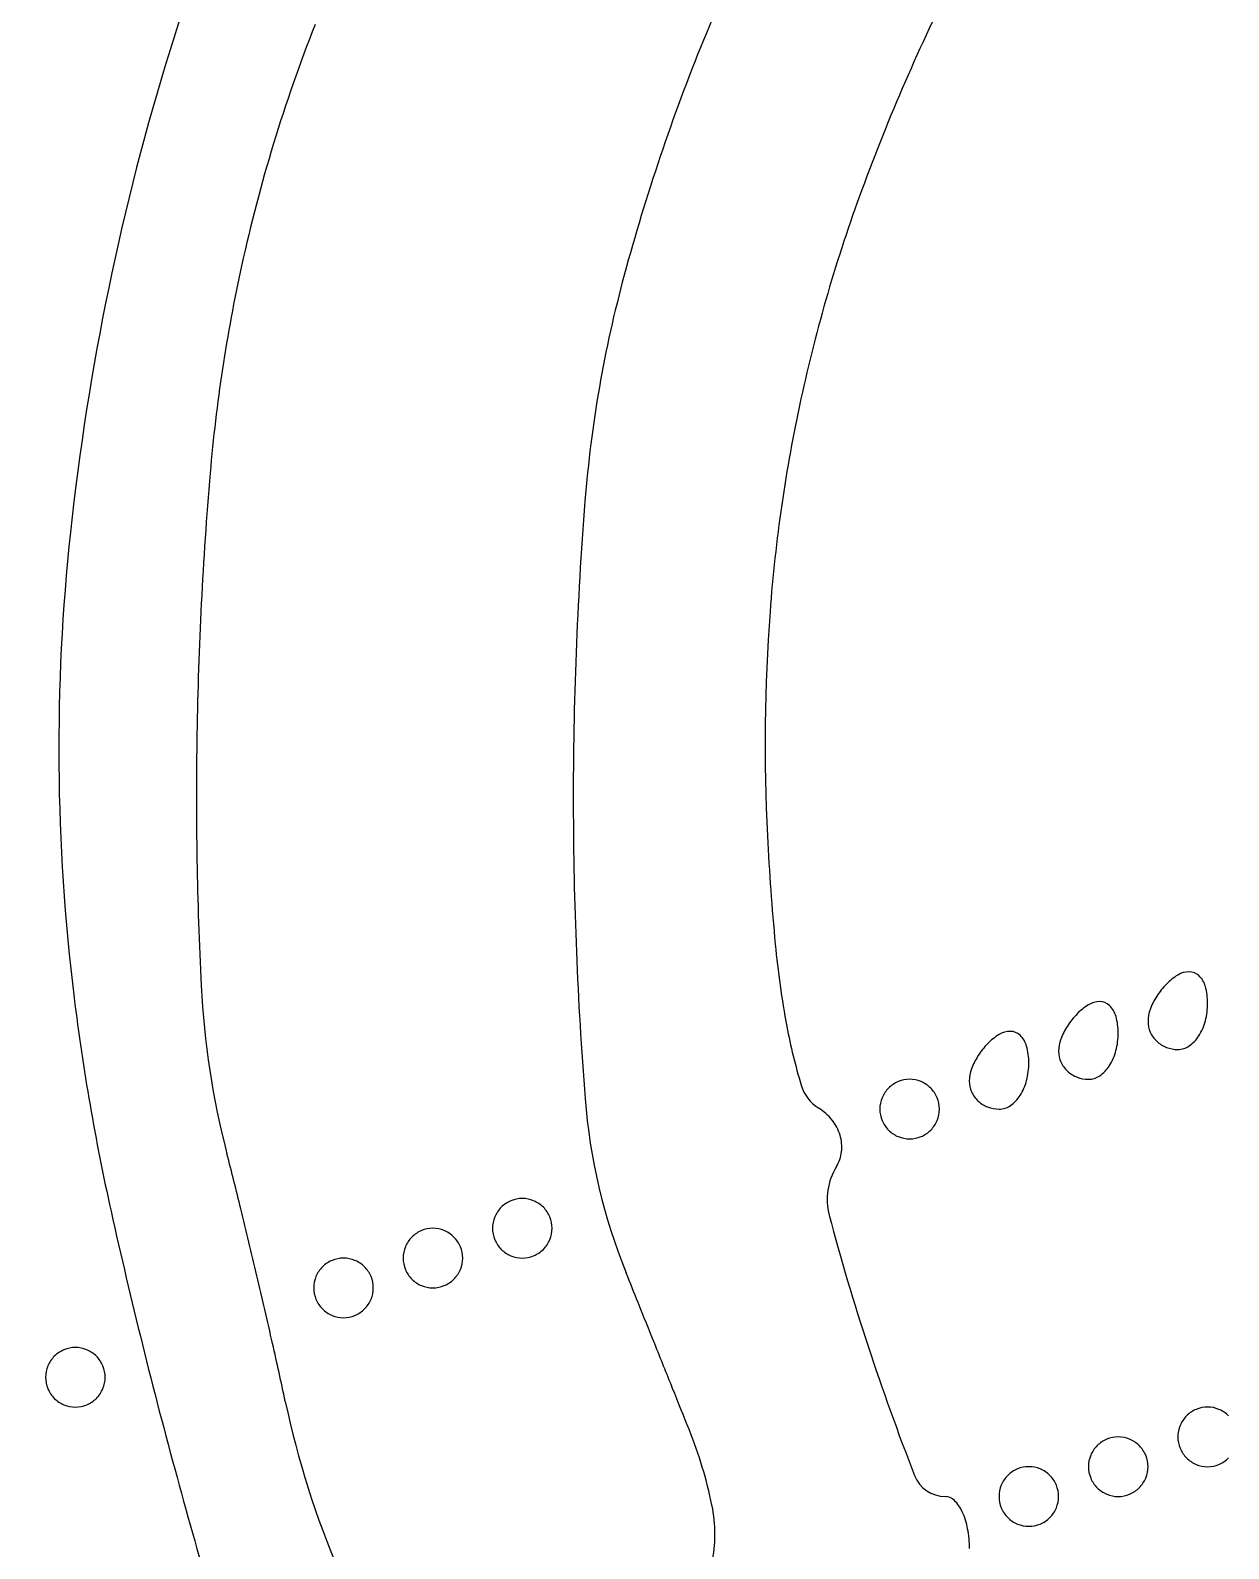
# Model space of a CAD drawing. Header units: metres. Extents: x -22 to 82, y -7 to 32.
# Drawn here: x 10.1426 to 10.2276, y 27.8755 to 27.9833 of the extents above; entities that cross this region are included whole.
import ezdxf

# ---------------------------------------------------------------- set-up
doc = ezdxf.new("R2010")
doc.units = ezdxf.units.M
doc.header["$LTSCALE"] = 2
doc.header["$MEASUREMENT"] = 0
doc.layers.add('ZSILUETAEDIFICIO', color=253, linetype='CONTINUOUS')
doc.layers.add('ZVEREDA', color=253, linetype='CONTINUOUS')

msp = doc.modelspace()

# ---------------------------------------------------------------- hatches: boundary and pattern name
at = {"layer": 'ZVEREDA'}
h = msp.add_hatch(dxfattribs=at)
h.set_pattern_fill('AR-SAND', color=256, scale=0.08)
h.set_pattern_definition([(37.50000000000001, (100.3217642182751, 117.4581959786875), (-0.0050394686487687, 0.1541459015210527), [0, -0.1216, 0, -0.136, 0, -0.13]), (7.499999999999999, (100.3217642182751, 117.4581959786875), (0.1415821364214182, 0.2257716852183792), [0, -0.0656, 0, -0.1096, 0, -0.042]), (327.5, (100.2233642182753, 117.4581959786875), (0.2491313489401196, 0.0004527242829572), [0, -0.04, 0, -0.144, 0, -0.188]), (317.5, (100.2233642182753, 117.4581959786875), (0.2404901283657835, 0.0702140451947399), [0, -0.02, 0, -0.0944, 0, -0.108])])
h.paths.add_polyline_path([(31.4583351261974, 30.10001185127862), (-5.580466054143699, 30.14202237673669), (-5.496152509190097, 24.7095630808688), (0.5053741138006274, 24.71459050236479), (0.5053741138006274, 23.02514520136083), (2.905374113800207, 23.02514520136083), (2.905811148500817, 24.71459050236479), (7.70575982083821, 24.71459050236479), (7.70575982083821, 23.02524487001511), (10.1053227861378, 23.02524487001511), (10.1057598208379, 24.71459050236479), (12.50561829493628, 24.71459050236479), (14.90575982083172, 24.71459050236479), (14.90575982083172, 23.02514520136083), (17.30547676903481, 23.02514520136083), (17.30591380373539, 24.71459050236479), (22.10547676902863, 24.63459050236452), (22.10547676902863, 23.02461800278962), (24.5050398048495, 23.02461800278962), (24.5050398048495, 24.63406330379348), (31.4583221007949, 24.61459050236454), (29.30561829493013, 24.61459050236454), (29.30561829493013, 20.61092766967829), (30.50572014345363, 20.61326742045304), (30.50572014345363, 24.61459050236454), (31.4583221007949, 24.61459050236454)])
h.paths.add_polyline_path([(3.274978631708791, 29.84745587849517), (21.85115500656482, 29.84745587849517), (21.85115500656482, 26.26298918530352), (3.274978631708791, 26.26298918530352)], flags=16)
edge = h.paths.add_edge_path(flags=0)
edge.add_line((4.190763625501631, 28.45334721717251), (4.191796270515823, 28.45334721717251))
edge.add_arc((4.030850849770815, 28.47872758158093), 0.1629343160792154, 351.0385129392877, 357.3660182868147)
edge.add_arc((4.112611057247875, 28.47496619707363), 0.0810876329450389, 344.53720768220717, 357.3660765305271, ccw=False)
edge = h.paths.add_edge_path(flags=0)
edge.add_arc((4.129473601766023, 28.48361260777853), 0.0424070857397566, 8.446156974039805, 17.04280200703507)
edge.add_arc((4.048520085864993, 28.46875624364435), 0.1245244297232045, 3.3254775150875844, 12.657113459455672, ccw=False)
edge.add_arc((4.009668740244905, 28.46649875537224), 0.1634413066505545, 3.325477516473139, 5.867953198212037)
edge.add_arc((4.024461425057098, 28.46801930679646), 0.148570677863494, 5.867861931155238, 8.446156969658695)
edge = h.paths.add_edge_path(flags=0)
edge.add_arc((4.187625943115307, 27.71049756740979), 0.005506773619038, 0, 44.649192788606285, ccw=False)
edge.add_line((4.193132716734738, 27.71049756740979), (4.193170576032799, 27.71059180186387))
edge.add_arc((4.083131412969806, 27.72142825678299), 0.110571452748189, 354.3757511834748, 357.7808422671732)
edge.add_arc((4.083495542828814, 27.72707965905653), 0.1105714527485412, 354.8460124112327, 363.6003750095574)
edge.add_arc((4.265141154600997, 27.71569919341579), 0.0736096129205384, 165.585485692761, 181.0365879312016)
edge = h.paths.add_edge_path(flags=0)
edge.add_ellipse((4.155844521799992, 27.55226263330349), major_axis=(-0.004886144824328529, 0.5517489951021792), ratio=0.0764573230342362, start_angle=264.41174822548277, end_angle=281.9145976805995, ccw=False)
edge.add_arc((-177.0033036909715, 27.24610176780652), 181.2017851309283, -3.410605131648481e-12, 0.07993633669821065, ccw=False)
edge.add_line((4.198481439956822, 27.24610176779618), (4.210484766247419, 27.6590139235833))
edge.add_ellipse((4.18687514976483, 27.77778923014426), major_axis=(0.01575538398604225, -0.1077800230216994), ratio=0.5161088083865675, start_angle=337.05526251174393, end_angle=345.80434126128097, ccw=False)
edge = h.paths.add_edge_path(flags=0)
edge.add_arc((387.0379938681306, 26.57348742740584), 383.1770730560518, 179.7962796488156, 179.8227156500893, ccw=False)
edge.add_arc((63.47661150482531, 27.72394417231078), 59.61364541384286, 179.6242268241421, 179.7962796450261, ccw=False)
edge.add_arc((107.9126775625507, 27.43250698258277), 104.0506671673548, 179.4892207827528, 179.6242268252662, ccw=False)
edge.add_arc((4.908773407262004, 28.32581589378475), 1.043191389333353, 173.5744382351789, 178.1175676432889, ccw=False)
edge.add_arc((3.941956756071903, 28.43638332363668), 0.0700943375474026, 136.9440126095541, 174.9430767679891, ccw=False)
edge.add_arc((3.939591411760631, 28.44492007257332), 0.0627084935053294, 98.57263522089539, 141.1716653543758, ccw=False)
edge.add_arc((3.971787529488921, 28.27408536092594), 0.2365196678389941, 91.78341864015289, 100.1162303726033, ccw=False)
edge.add_arc((4.161354391850892, 22.18584956753244), 6.327705978506592, 91.01273401402932, 91.78341864030182, ccw=False)
edge.add_line((4.049514576590127, 28.51256710557305), (4.169165289891879, 28.51468221717266))
edge.add_line((4.169165289891879, 28.51468221717232), (4.179750299263304, 28.53043944484654))
edge.add_arc((4.190827730734469, 28.52494372944767), 0.0123657743692955, 51.76101418273163, 153.6131534045893, ccw=False)
edge.add_line((4.198481439891822, 28.53465625290397), (4.198481439891822, 28.53636044799151))
edge.add_arc((4.193339192636984, 28.51586697619842), 0.0211287740527576, 75.9140893002533, 183.0668013861589)
edge.add_line((4.172240678425823, 28.51473658199643), (4.049514576590127, 28.51256710557305))
edge.add_arc((4.161354391844498, 22.18584956753244), 6.327705978506354, 91.01273401397248, 91.78341864024476)
edge.add_arc((3.971787529489319, 28.27408536092594), 0.2365196678390667, 91.78341864027549, 100.1162378328985)
edge.add_arc((3.941258338745911, 28.44519436956017), 0.0627084935053418, 100.1162378329312, 120.5228893311077)
edge.add_arc((3.942263761789718, 28.43729516592452), 0.0700943375474093, 117.9506432260986, 158.4595108276586)
edge.add_arc((4.001405707587139, 28.41591235581501), 0.1329691207264811, 159.2459526752788, 175.8968395766796)
edge.add_arc((4.909294928725814, 28.35078371074917), 1.04319138933335, 175.8968395763732, 179.4892207827571)
edge.add_arc((107.9126775622392, 27.43250698108915), 104.0506671670563, 179.4892207819287, 179.6242268244366)
edge.add_arc((63.47661150489225, 27.72394417644966), 59.6136454138861, 179.6242268281098, 179.7962796489794)
edge.add_arc((387.0379938451551, 26.57348740949783), 383.1770730331307, 179.7962796461218, 179.8227156473993)
edge.add_line((3.862755088178147, 27.75911035599103), (3.884622839891307, 27.72070371717251))
edge.add_arc((3.929255688633731, 27.74845655913333), 0.0525576961415898, 211.8734753522308, 222.0820973833024)
edge.add_arc((3.940104661909288, 27.75825274944765), 0.0671749997825091, 222.0818102784924, 230.2563674642507)
edge.add_arc((3.958449832274908, 27.78343227505326), 0.0982851158739191, 231.4181484407944, 254.9741783521728)
edge.add_arc((3.959368323424485, 27.7758030788865), 0.0911999037654329, 253.1739702547738, 268.217256623099)
edge.add_arc((3.968627737210397, 41.24924821526616), 13.56460629090511, 269.9489048779313, 270.3532500274084)
edge.add_arc((4.049525169780992, 16.95504494612499), 10.72985513343538, 89.5075836061958, 89.98540653837108, ccw=False)
edge.add_arc((4.130247462298712, 27.54011210430104), 0.1448483138350315, 64.17034698782749, 85.44946313993978, ccw=False)
edge.add_arc((4.191746138397974, 27.66642980881176), 0.0043674083606586, 1.4282544963651844, 68.34992075025048, ccw=False)
edge.add_arc((4.197384248272812, 27.67701561994579), 0.0105538936861254, 212.0429010611537, 263.0773218994982, ccw=False)
edge.add_arc((4.200612712082403, 27.70999352945552), 0.0404527841329601, 231.8085000024286, 252.4850053579366, ccw=False)
edge.add_arc((4.161788889977004, 27.66257060467501), 0.0208577567284913, 48.53142696656482, 82.63062587060486)
edge.add_arc((4.11933816690663, 27.13308106570912), 0.5520225538390414, 85.31102351279071, 89.99478211468639)
edge.add_arc((4.118411279294634, 16.9552485283175), 10.72985513343608, 89.99478211606726, 90.35325002811415)
edge.add_arc((4.073781246147718, 41.2494889468843), 13.56460629090747, 269.50474175352076, 269.9090879921701, ccw=False)
edge.add_arc((3.956613111675125, 27.77658927219733), 0.0911999037654514, 239.2648217281377, 269.94890487625094, ccw=False)
edge.add_arc((3.940104661909288, 27.75825274944765), 0.0671749997825307, 215.766892496466, 243.3781184107606, ccw=False)
edge.add_line((3.885598753388649, 27.71898970661965), (3.862755088177721, 27.75911035598011))
edge = h.paths.add_edge_path(flags=0)
edge.add_arc((3.982208672812931, 27.77710128656037), 0.0039699795081061, 57.093542815945284, 128.0095147918335, ccw=False)
edge.add_arc((3.983777369758798, 27.77691396217733), 0.0035691351575788, -36.39606693346491, 80.51639118771561, ccw=False)
edge.add_arc((3.985008823383225, 27.77555727172944), 0.0018093348073117, 293.7971605359992, 335.12409378026587, ccw=False)
edge.add_arc((3.984854518882713, 27.77590723729099), 0.002191808038586, 257.1681723130867, 293.7964911424778, ccw=False)
edge.add_arc((3.98554989726631, 27.77896024180501), 0.0053230039216045, 238.282669802615, 257.1684968903267, ccw=False)
edge.add_arc((3.980302814458611, 27.77683864407101), 0.0034331700992157, 99.02971341141892, 315.4979837284754, ccw=False)
edge = h.paths.add_edge_path(flags=0)
edge.add_arc((4.003867887505493, 27.77651366478631), 0.0041965817445002, 179.5419055987072, 270.4580944011244)
edge.add_arc((4.003949051078308, 27.77651352882827), 0.0041965817444636, 269.3499522369119, 383.1232100615633)
edge.add_arc((4.003864094692489, 27.77672872215237), 0.0041965817444639, 19.96411019100292, 182.4788541983977)
edge = h.paths.add_edge_path(flags=0)
edge.add_arc((3.979353550216473, 28.42993420992462), 0.0009651872828333, 125.0907544769644, 237.6009057839097)
edge.add_arc((3.995965221876986, 28.40704187017155), 0.0279429480104366, 127.8062335931203, 268.779035296377)
edge.add_line((3.995369806797299, 28.37910526650563), (4.002718144077988, 28.38645734180113))
edge.add_arc((4.10007393273122, 28.38764962442366), 0.0973630891154655, 166.3647067637932, 180.7016464897838, ccw=False)
edge.add_arc((3.991574634341134, 28.42003595056144), 0.0167827455633406, 325.7976337708378, 488.477492724186)
edge.add_arc((3.995342312636922, 28.45231582363164), 0.0238394652163404, 233.4109544616884, 272.5958997522416)
edge.add_arc((3.987035091752404, 28.42505208948006), 0.0100004255996245, 20.17316381762081, 145.4473270086913)

# ---------------------------------------------------------------- linework, layer by layer
at = {"layer": 'ZSILUETAEDIFICIO'}
for centre, radius, start, end in [((10.33092422764571, 27.92667648740445), 0.1867972394810395, 151.8438262479677, 162.7732976608065), ((10.32724932573163, 27.926961857832), 0.1477749853400535, 151.0226065628029, 157.8845897003388), ((10.33823133225749, 27.92164562200975), 0.1456154813493763, 153.2706116317717, 159.7781211149105), ((10.26710144059263, 27.94255634044396), 0.1121429058481218, 158.4638282013411, 167.6239802008478), ((10.32464466125771, 27.928020478988), 0.1449634100251798, 157.8846484474231, 164.8462355923239), ((10.32560444941942, 27.92832582512267), 0.1812276474609449, 162.7732596321505, 173.8666762885134), ((10.30636988452872, 27.93338225736153), 0.1116610934040602, 159.7781642664333, 167.7189303668875), ((10.26866676770101, 27.94221274428747), 0.113745499764507, 167.6239194768333, 175.1283584828396), ((10.26960466603643, 27.9429265171828), 0.0879406860594927, 164.846038066869, 175.4590202012778), ((10.30321210460281, 27.93406973573502), 0.1084293445631742, 167.7189633325349, 175.7869998711685), ((10.42491564204849, 27.92889485332745), 0.2705609229676029, 175.128245073267, 179.0558299937838), ((10.44663778465591, 27.92886631465103), 0.2655312668439262, 175.4590239364332, 180.1151550031736), ((10.28857097396923, 27.93230553938002), 0.1439809505677867, 173.8667519059393, 187.0487892224386), ((10.32309521267263, 27.93260527732832), 0.1283663108545477, 175.7870895943018, 182.8959026613191), ((10.42222460717701, 27.92893950121731), 0.2678695177539987, 179.0558938640751, 182.8755643721966), ((10.4539893850804, 27.92888102535312), 0.2728828819863353, 180.1151413945523, 184.4959014506256), ((10.375935178102, 27.93527860067803), 0.1812738585602647, 182.8960145827578, 185.3309935860544), ((10.25817604212563, 27.92429025189097), 0.0630031609425837, 185.3310732963538, 190.6872533007428), ((10.22626741492402, 27.91261151694346), 0.0042761992036278, 121.7175508310489, 135.63703570822), ((10.2248229239228, 27.91494875172543), 0.0015286146864328, 90.0260431105626, 121.7176733275044), ((10.22482268406631, 27.91547002872369), 0.0010073376331209, 46.74145389559619, 90.02587723856888), ((10.2243718603797, 27.91499092452216), 0.0016651999532532, 15.13117279096919, 46.74163587225151), ((10.30446871266281, 27.93427147289128), 0.1599997829256147, 187.0488580522754, 192.5564430100643), ((10.21386391467991, 27.91847336552524), 0.0592461293860676, 182.8754421029253, 194.5801792354408), ((10.22665616902643, 27.912091790028), 0.0049073247640155, 147.3226608423919, 159.5103471526559), ((10.22707070794533, 27.91182583374649), 0.0053998440598165, 135.6366025955366, 147.3221384329674), ((10.22166465799981, 27.91425891817113), 0.0044696211099143, 359.9996549533788, 15.13076100089263), ((10.2199224149237, 27.91049651694152), 0.0042761992048996, 121.7175508130449, 135.6370356907912), ((10.21847792392299, 27.91283375172543), 0.0015286146864328, 90.0260431105626, 121.7176733275044), ((10.2184776840665, 27.91335502872386), 0.0010073376328935, 46.74145390557726, 90.02587723856888), ((10.21802686037989, 27.91287592452119), 0.0016651999536039, 15.13117282117539, 46.74163590509664), ((10.22435486167319, 27.91295177067065), 0.0024505825637735, 159.5110204469856, 180.0006877709641), ((10.22101441467362, 27.91425884609646), 0.005119864436182, 345.7447077474438, 0.0005053551688704996), ((10.23643725091071, 27.92018757560214), 0.0408806159669555, 190.6871186438003, 196.7143906242818), ((10.22031116902622, 27.90997679002987), 0.0049073247629528, 147.322660860261, 159.51034717069), ((10.22072570794472, 27.90971083374649), 0.0053998440594337, 135.6366025921568, 147.3221384303556), ((10.21531965799949, 27.912143918173), 0.0044696211098785, 359.9996549300594, 15.13076097686744), ((10.22376584660628, 27.91295176529076), 0.0018615674968351, 180.0007398037623, 204.0743546665194), ((10.22245184910642, 27.91389370449093), 0.0036367777443202, 327.322383474219, 345.7437675585644), ((10.21357741492352, 27.90838151694334), 0.0042761992033027, 121.7175508258704, 135.6370357039466), ((10.2121329239223, 27.91071875172543), 0.0015286146861938, 90.02604309352256, 121.7176733130146), ((10.21213268406632, 27.91124002872368), 0.0010073376331209, 46.74145389559619, 90.02587723856888), ((10.21168186038022, 27.91076092452204), 0.0016651999529416, 15.13117279504825, 46.74163588366222), ((10.2180098616729, 27.91083677066956), 0.0024505825637735, 159.5110204183679, 180.0006877443879), ((10.21466941467338, 27.91214384609634), 0.005119864436182, 345.7447077474438, 0.0005053551688704996), ((10.22390786781102, 27.91301517025528), 0.0020170995203911, 204.0731119501343, 226.7409743951495), ((10.223982569719, 27.91309455796551), 0.0021261077017174, 226.7410169515085, 248.7475912428397), ((10.2233633982103, 27.91330898014354), 0.0025538076012887, 304.9370861466801, 327.3228174126963), ((10.21396616902601, 27.90786179002794), 0.0049073247635895, 147.3226608395171, 159.510347150806), ((10.21438070794491, 27.90759583374648), 0.0053998440594337, 135.6366025921568, 147.3221384303556), ((10.20897465799973, 27.91002891817112), 0.0044696211099143, 359.9996549533788, 15.13076100089263), ((10.21742084660599, 27.91083676529183), 0.0018615674968836, 180.0007398387543, 204.0743547041784), ((10.21610684910573, 27.91177870449093), 0.0036367777447609, 327.3223834780848, 345.7437675603188), ((10.2240192827592, 27.91318901289026), 0.0022274466362008, 248.7481436537694, 269.9999061174938), ((10.2240192657257, 27.91237008566497), 0.0014085194108676, 270.0005444211625, 304.9376940886845), ((10.2116648616732, 27.90872177067064), 0.0024505825637735, 159.5110204469856, 180.0006877709641), ((10.20832441467363, 27.91002884609634), 0.005119864436182, 345.7447077474438, 0.0005053551688704996), ((10.21756286781081, 27.91090017025397), 0.0020170995193976, 204.0731119200206, 226.7409743686013), ((10.21763756971882, 27.91097955796664), 0.0021261077026121, 226.7410169725039, 248.7475912653728), ((10.2170183982096, 27.91119398014354), 0.0025538076016715, 304.9370861550453, 327.3228174182173), ((10.20006928883572, 27.90926674309145), 0.0029083465035744, 196.7150743294307, 238.2830701906323), ((10.20499622961799, 27.90671965718593), 0.0021293174221787, 135.0007884860441, 157.3767585561473), ((10.20499618817823, 27.90671961574446), 0.0021293174234792, 112.6232414410386, 134.9992115139558), ((10.20498430226482, 27.90674827538214), 0.0020982908719379, 90.0006322764197, 112.6246928509962), ((10.20498425595432, 27.90674827538214), 0.0020982908719275, 67.37530714900383, 89.9993677235803), ((10.20497237004039, 27.90671961574554), 0.0021293174227384, 45.0007884644147, 67.37675853589961), ((10.20497232860112, 27.90671965718485), 0.0021293174226753, 22.6232414720938, 44.99921154424447), ((10.21107584660584, 27.90872176529098), 0.0018615674964199, 180.0007398107581, 204.0743546722343), ((10.20976184910592, 27.90966370449092), 0.0036367777447609, 327.3223834780848, 345.7437675603188), ((10.21767428275939, 27.91107401289014), 0.0022274466362008, 248.7481436537694, 269.9999061174938), ((10.21767426572549, 27.91025508566401), 0.001408519410122, 270.0005444396617, 304.9376941098565), ((10.22363437154098, 27.91076828518663), 0.0418168662699598, 184.4959186298065, 202.0064211982614), ((10.20496756998199, 27.90673154309752), 0.002098290872837, 157.3753071194073, 179.9993676925357), ((10.20500098823712, 27.90673154309877), 0.0020982908724451, 0.0006322764196846798, 22.62469285194217), ((10.211217867811, 27.90878517025527), 0.0020170995203911, 204.0731119442305, 226.7409743951495), ((10.21129256971864, 27.90886455796556), 0.0021261077015526, 226.7410169604193, 248.7475912542496), ((10.21067339820979, 27.90907898014353), 0.0025538076016715, 304.9370861550453, 327.3228174182173), ((10.19663536025399, 27.90371053942681), 0.0036233657277619, 38.31946148938261, 58.28200951677381), ((10.20496756998162, 27.90673158941047), 0.0020982908723753, 180.0006323074643, 202.6246928796467), ((10.20500098823749, 27.90673158940928), 0.0020982908719275, 337.3753071490141, 359.9993677235803), ((10.21132928275873, 27.90895901289014), 0.0022274466362008, 248.7481436646703, 269.9999061291926), ((10.21132926572571, 27.90814008566497), 0.0014085194108676, 270.0005444211625, 304.9376940886845), ((10.19691444690963, 27.90393106972999), 0.0032676650457758, 16.74940768367454, 38.31991573249891), ((10.20499622961799, 27.90674347532229), 0.0021293174221929, 202.6232414438527, 224.9992115139558), ((10.20499618817823, 27.90674351676381), 0.0021293174236129, 225.0007884860441, 247.3767585589613), ((10.20497237004039, 27.90674351676262), 0.0021293174226753, 292.6232414641004, 314.9992115355853), ((10.20497232860112, 27.90674347532337), 0.002129317422616, 315.0007884557555, 337.3767585279062), ((10.19722478031122, 27.90402440852432), 0.0029435987759412, 353.8756578653659, 16.7504786553483), ((10.20498430226482, 27.90671485712602), 0.0020982908719275, 247.3753071490038, 269.9993677235803), ((10.20498425595432, 27.90671485712602), 0.0020982908719379, 270.0006322764197, 292.6246928509962), ((9.894759607377893, 27.83547027734704), 0.2704765898582825, 13.72910193520269, 14.58028412198149), ((10.19763177898929, 27.9039807909885), 0.0025342695562139, 328.2823825411682, 353.8744670945904), ((10.20353831984329, 27.90033032726251), 0.0044092965503169, 148.2823787502121, 194.7590099996654), ((9.585162546177145, 27.75983408829177), 0.5891789171122908, 13.25335336542936, 13.7289076528683), ((10.17750122961772, 27.89825965718484), 0.002129317422616, 135.0007884557555, 157.3767585279062), ((10.17750118817841, 27.89825961574553), 0.0021293174226753, 112.6232414641004, 134.9992115355853), ((10.177489302265, 27.89828827538247), 0.002098290871903, 90.00063228884795, 112.6246928648309), ((10.17748925595399, 27.89828827538128), 0.0020982908730643, 67.37530714711308, 89.9993677235803), ((10.17747737004063, 27.89825961574553), 0.0021293174227384, 45.0007884644147, 67.37675853589961), ((10.17747732860082, 27.89825965718484), 0.0021293174229968, 22.62324146737595, 44.9992115355853), ((10.54375375944869, 27.98756736539696), 0.4051482803170151, 192.5564860219218, 195.308384641266), ((10.1774725699818, 27.89827154309876), 0.0020982908723822, 157.3753071480579, 179.9993677235803), ((10.1775059882373, 27.89827154309876), 0.0020982908724451, 0.0006322764196846798, 22.62469285194217), ((10.35232804325662, 27.93952898919184), 0.1582758520146215, 194.7592117129453, 198.2709389507753), ((10.17115622961799, 27.89614465718483), 0.002129317422616, 135.0007884557555, 157.3767585279062), ((10.17115618817863, 27.89614461574553), 0.0021293174226753, 112.6232414641004, 134.9992115355853), ((10.17114430226482, 27.89617327538213), 0.0020982908719379, 90.0006322764197, 112.6246928509962), ((10.1711442559542, 27.89617327538213), 0.0020982908719275, 67.37530714900383, 89.9993677235803), ((10.1711323700404, 27.89614461574553), 0.0021293174227384, 45.0007884644147, 67.37675853589961), ((10.171132328601, 27.89614465718483), 0.0021293174226753, 22.6232414720938, 44.99921154424447), ((10.17747256998132, 27.89827158940926), 0.0020982908719379, 180.0006322764197, 202.6246928509859), ((10.17750122961772, 27.89828347532335), 0.0021293174226753, 202.6232414720938, 224.9992115442445), ((10.17747732860082, 27.89828347532335), 0.0021293174230358, 315.0007884644147, 337.3767585326241), ((10.17750598823773, 27.89827158940926), 0.0020982908719275, 337.3753071490141, 359.9993677235803), ((10.17112756998151, 27.89615654309898), 0.0020982908719275, 157.3753071490141, 179.9993677235803), ((10.17116098823749, 27.89615654309898), 0.0020982908719379, 0.0006322764196846798, 22.62469285098589), ((10.17750118817841, 27.89828351676266), 0.0021293174227384, 225.0007884644147, 247.3767585358996), ((10.17748930226463, 27.89825485712601), 0.0020982908719275, 247.3753071490038, 269.9993677235803), ((10.17748925595453, 27.89825485712714), 0.0020982908729873, 270.0006322639913, 292.6246928390549), ((10.17747737004063, 27.89828351676266), 0.0021293174226753, 292.6232414641004, 314.9992115355853), ((10.16481122961824, 27.89402965718483), 0.0021293174230358, 135.0007884644147, 157.3767585326241), ((10.16481118817842, 27.89402961574552), 0.0021293174226753, 112.6232414641004, 134.9992115355853), ((10.16479930226501, 27.89405827538246), 0.002098290871903, 90.00063228884795, 112.6246928648309), ((10.16479925595348, 27.89405827538127), 0.0020982908730643, 67.37530713564935, 89.99936771115203), ((10.16478737004061, 27.89402961574552), 0.0021293174227384, 45.0007884644147, 67.37675853589961), ((10.16478732860131, 27.89402965718483), 0.0021293174226753, 22.6232414720938, 44.99921154424447), ((10.17112756998199, 27.89615658940949), 0.0020982908724451, 180.0006322764197, 202.6246928519422), ((10.17115622961799, 27.89616847532335), 0.0021293174226753, 202.6232414720938, 224.9992115442445), ((10.171132328601, 27.89616847532335), 0.002129317422616, 315.0007884557555, 337.3767585279062), ((10.17116098823701, 27.89615658940949), 0.0020982908723822, 337.3753071480579, 359.9993677235803), ((9.577366709809922, 27.75800065032746), 0.5971874470972982, 12.77869103077835, 13.25309940755749), ((10.16478256998172, 27.89404154309864), 0.0020982908723822, 157.3753071480579, 179.9993677235803), ((10.16481598823722, 27.89404154309864), 0.0020982908724451, 0.0006322764196846798, 22.62469285194217), ((10.17115618817863, 27.89616851676266), 0.0021293174227384, 225.0007884644147, 247.3767585358996), ((10.17114430226522, 27.89613985712577), 0.0020982908719275, 247.3753071351691, 269.999367711152), ((10.17114425595383, 27.89613985712577), 0.002098290871903, 270.000632288848, 292.6246928648309), ((10.1711323700404, 27.89616851676266), 0.0021293174226753, 292.6232414641004, 314.9992115355853), ((8.681007801397527, 27.28731562812129), 1.622031068643829, 21.92610722599586, 22.00609213095705), ((10.1647825699813, 27.89404158940926), 0.0020982908719379, 180.0006322764197, 202.6246928509859), ((10.16481122961824, 27.89405347532335), 0.0021293174229968, 202.6232414673759, 224.9992115355853), ((10.16478732860131, 27.89405347532335), 0.002129317422616, 315.0007884557555, 337.3767585279062), ((10.16481598823773, 27.89404158940926), 0.0020982908719275, 337.3753071490141, 359.9993677235803), ((10.16481118817842, 27.89405351676265), 0.0021293174227384, 225.0007884644147, 247.3767585358996), ((10.16479930226447, 27.89402485712594), 0.0020982908719275, 247.3753071490038, 269.9993677235803), ((10.16479925595399, 27.89402485712714), 0.0020982908731622, 270.0006322764197, 292.6246928505159), ((10.16478737004061, 27.89405351676265), 0.0021293174226753, 292.6232414641004, 314.9992115355853), ((4.735086240198825, 25.69890760868412), 5.875657404162805, 21.8960190052109, 21.9267295428586), ((9.85524379010323, 27.82102349209447), 0.3122531558368949, 12.00806043823389, 12.77880035861564), ((4.179426967891004, 25.47561235754966), 6.474504626085174, 21.86549177766455, 21.89574394907326), ((10.37592397292769, 27.94731938264027), 0.1831245567518741, 198.2709569876806, 201.3246413113413), ((10.14577622961792, 27.88768465718488), 0.002129317422616, 135.0007884557555, 157.3767585279062), ((10.14577618817864, 27.88768461574551), 0.0021293174226753, 112.6232414641004, 134.9992115355853), ((10.14576430226472, 27.88771327538217), 0.0020982908719379, 90.0006322764197, 112.6246928509962), ((10.14576425595422, 27.88771327538217), 0.0020982908719275, 67.37530714900383, 89.9993677235803), ((10.14575237004033, 27.88768461574551), 0.0021293174227384, 45.0007884644147, 67.37675853589961), ((10.14575232860099, 27.88768465718488), 0.0021293174226753, 22.6232414720938, 44.99921154424447), ((10.14574756998149, 27.88769654309897), 0.0020982908719275, 157.3753071490141, 179.9993677235803), ((10.14574756998192, 27.88769658940947), 0.0020982908724451, 180.0006322764197, 202.6246928519422), ((10.14578098823742, 27.88769654309777), 0.0020982908723753, 0.0006323074643410529, 22.62469287964676), ((10.14578098823699, 27.88769658941067), 0.002098290872837, 337.3753071194072, 359.9993676925357), ((10.14577622961792, 27.88770847532334), 0.0021293174226753, 202.6232414720938, 224.9992115442445), ((10.14575232860099, 27.88770847532334), 0.002129317422616, 315.0007884557555, 337.3767585279062), ((5.646614666901996, 26.06437366426712), 4.893593616558903, 21.82833217836946, 21.86568902628815), ((10.14577618817864, 27.88770851676264), 0.0021293174227384, 225.0007884644147, 247.3767585358996), ((10.14576430226472, 27.88767985712593), 0.0020982908719275, 247.3753071490038, 269.9993677235803), ((10.14576425595422, 27.88767985712593), 0.0020982908719379, 270.0006322764197, 292.6246928509962), ((10.14575237004033, 27.88770851676264), 0.0021293174226753, 292.6232414641004, 314.9992115355853), ((10.22483557818549, 27.89963698365415), 0.0656068326152791, 192.0080489022443, 203.1435361528291), ((10.22613430226531, 27.88348327538216), 0.0020982908721129, 90.00063228884795, 112.6246928624542), ((10.22613425595389, 27.88348327538216), 0.0020982908721548, 67.37530713754586, 89.99936771115203), ((10.22614622961763, 27.88345465718487), 0.002129317422616, 135.0007884557555, 157.3767585279062), ((10.22614618817872, 27.88345461574437), 0.0021293174238007, 112.6232414523272, 134.999211522615), ((10.2261223700404, 27.88345461574551), 0.0021293174227384, 45.0007884644147, 67.37675853589961), ((10.16002407634528, 27.87219826971597), 0.0315884436586432, 11.71650729372337, 21.82791779914307), ((10.21978930226513, 27.88136827538233), 0.002098290871903, 90.00063228884795, 112.6246928648309), ((10.21978925595414, 27.88136827538125), 0.0020982908730643, 67.37530714711308, 89.9993677235803), ((10.22611756998123, 27.88346654309896), 0.0020982908719275, 157.3753071490141, 179.9993677235803), ((10.22611756998162, 27.88346658940947), 0.0020982908724451, 180.0006322764197, 202.6246928519422), ((10.21980122961781, 27.88133965718487), 0.002129317422616, 135.0007884557555, 157.3767585279062), ((10.21980118817848, 27.8813396157455), 0.0021293174226753, 112.6232414641004, 134.9992115355853), ((10.2197773700407, 27.8813396157455), 0.0021293174227384, 45.0007884644147, 67.37675853589961), ((10.21977732860091, 27.88133965718487), 0.0021293174229968, 22.62324146737595, 44.9992115355853), ((10.22614622961763, 27.88347847532333), 0.0021293174226753, 202.6232414720938, 224.9992115442445), ((10.21344430226532, 27.87925327538215), 0.0020982908721129, 90.00063228884795, 112.6246928624542), ((10.21344425595382, 27.87925327538215), 0.0020982908721548, 67.37530713754586, 89.99936771115203), ((10.21977256998142, 27.88135154309896), 0.0020982908719275, 157.3753071490141, 179.9993677235803), ((10.21977256998181, 27.88135158940929), 0.0020982908723577, 180.0006322702055, 202.6246928462081), ((10.21980598823779, 27.88135154309896), 0.0020982908719379, 0.0006322764196846798, 22.62469285098589), ((10.21980598823731, 27.88135158940929), 0.0020982908723822, 337.3753071537919, 359.9993677297945), ((10.22614618817872, 27.88347851676377), 0.0021293174237878, 225.000788477385, 247.3767585476727), ((10.22613430226491, 27.88344985712592), 0.0020982908719275, 247.3753071490038, 269.9993677235803), ((10.22613425595432, 27.88344985712592), 0.0020982908719379, 270.0006322764197, 292.6246928509962), ((10.2261223700404, 27.88347851676264), 0.0021293174226753, 292.6232414641004, 314.9992115355853), ((10.7204871530418, 28.03594425159304), 0.5883831447094978, 195.3084129148976, 197.1308386570149), ((10.20751708654763, 27.88157682126331), 0.0023402550090379, 201.3244270949137, 269.9998179013475), ((10.213456229618, 27.87922465718594), 0.0021293174221787, 135.0007884860441, 157.3767585561473), ((10.2134561881783, 27.87922461574436), 0.0021293174234792, 112.6232414410386, 134.9992115139558), ((10.21343237004041, 27.87922461574556), 0.0021293174227384, 45.0007884644147, 67.37675853589961), ((10.2134323286011, 27.87922465718486), 0.0021293174226753, 22.6232414720938, 44.99921154424447), ((10.21980122961781, 27.88136347532338), 0.0021293174226753, 202.6232414720938, 224.9992115442445), ((10.21977732860091, 27.88136347532338), 0.0021293174230358, 315.0007884644147, 337.3767585326241), ((10.20751708532882, 27.87833468723477), 0.0009018790194874, 43.86161164362248, 90.00039509688659), ((10.2134275699816, 27.87923654309776), 0.0020982908723822, 157.3753071203533, 179.9993676925357), ((10.213427569982, 27.87923658941054), 0.0020982908728825, 180.0006323074643, 202.6246928805928), ((10.2134609882375, 27.87923654309884), 0.0020982908719379, 0.0006322764196846798, 22.62469285098589), ((10.2134609882371, 27.87923658940946), 0.0020982908723822, 337.3753071480579, 359.9993677235803), ((10.21980118817848, 27.88136351676263), 0.0021293174227384, 225.0007884644147, 247.3767585358996), ((10.21978930226464, 27.88133485712598), 0.0020982908719275, 247.3753071490038, 269.9993677235803), ((10.21978925595451, 27.88133485712711), 0.0020982908729873, 270.0006322639913, 292.6246928390549), ((10.2197773700407, 27.88136351676263), 0.0021293174226753, 292.6232414641004, 314.9992115355853), ((10.18115053815131, 27.87657963993649), 0.010012443254477, 347.9134327669383, 11.71683105338325), ((10.20601928781772, 27.87689528754197), 0.002979201541568, 24.89317642735529, 43.86117563426176), ((10.2042152843658, 27.87605816430732), 0.0049679709511605, 10.36703005913537, 24.89311194050938), ((10.213456229618, 27.87924847532213), 0.0021293174221929, 202.6232414438527, 224.9992115139558), ((10.2134323286011, 27.87924847532338), 0.002129317422616, 315.0007884557555, 337.3767585279062), ((10.20111346525371, 27.87549075163417), 0.0081212611289443, 0.3144065199839133, 10.36680213289411), ((10.2134561881783, 27.87924851676377), 0.0021293174236129, 225.0007884860441, 247.3767585589613), ((10.21344430226483, 27.87921985712597), 0.0020982908719275, 247.3753071490038, 269.9993677235803), ((10.21344425595433, 27.87921985712597), 0.0020982908719379, 270.0006322764197, 292.6246928509962), ((10.21343237004041, 27.87924851676263), 0.0021293174226753, 292.6232414641004, 314.9992115355853)]:
    msp.add_arc(centre, radius, start, end, dxfattribs=at)

doc.saveas('drawing.dxf')
